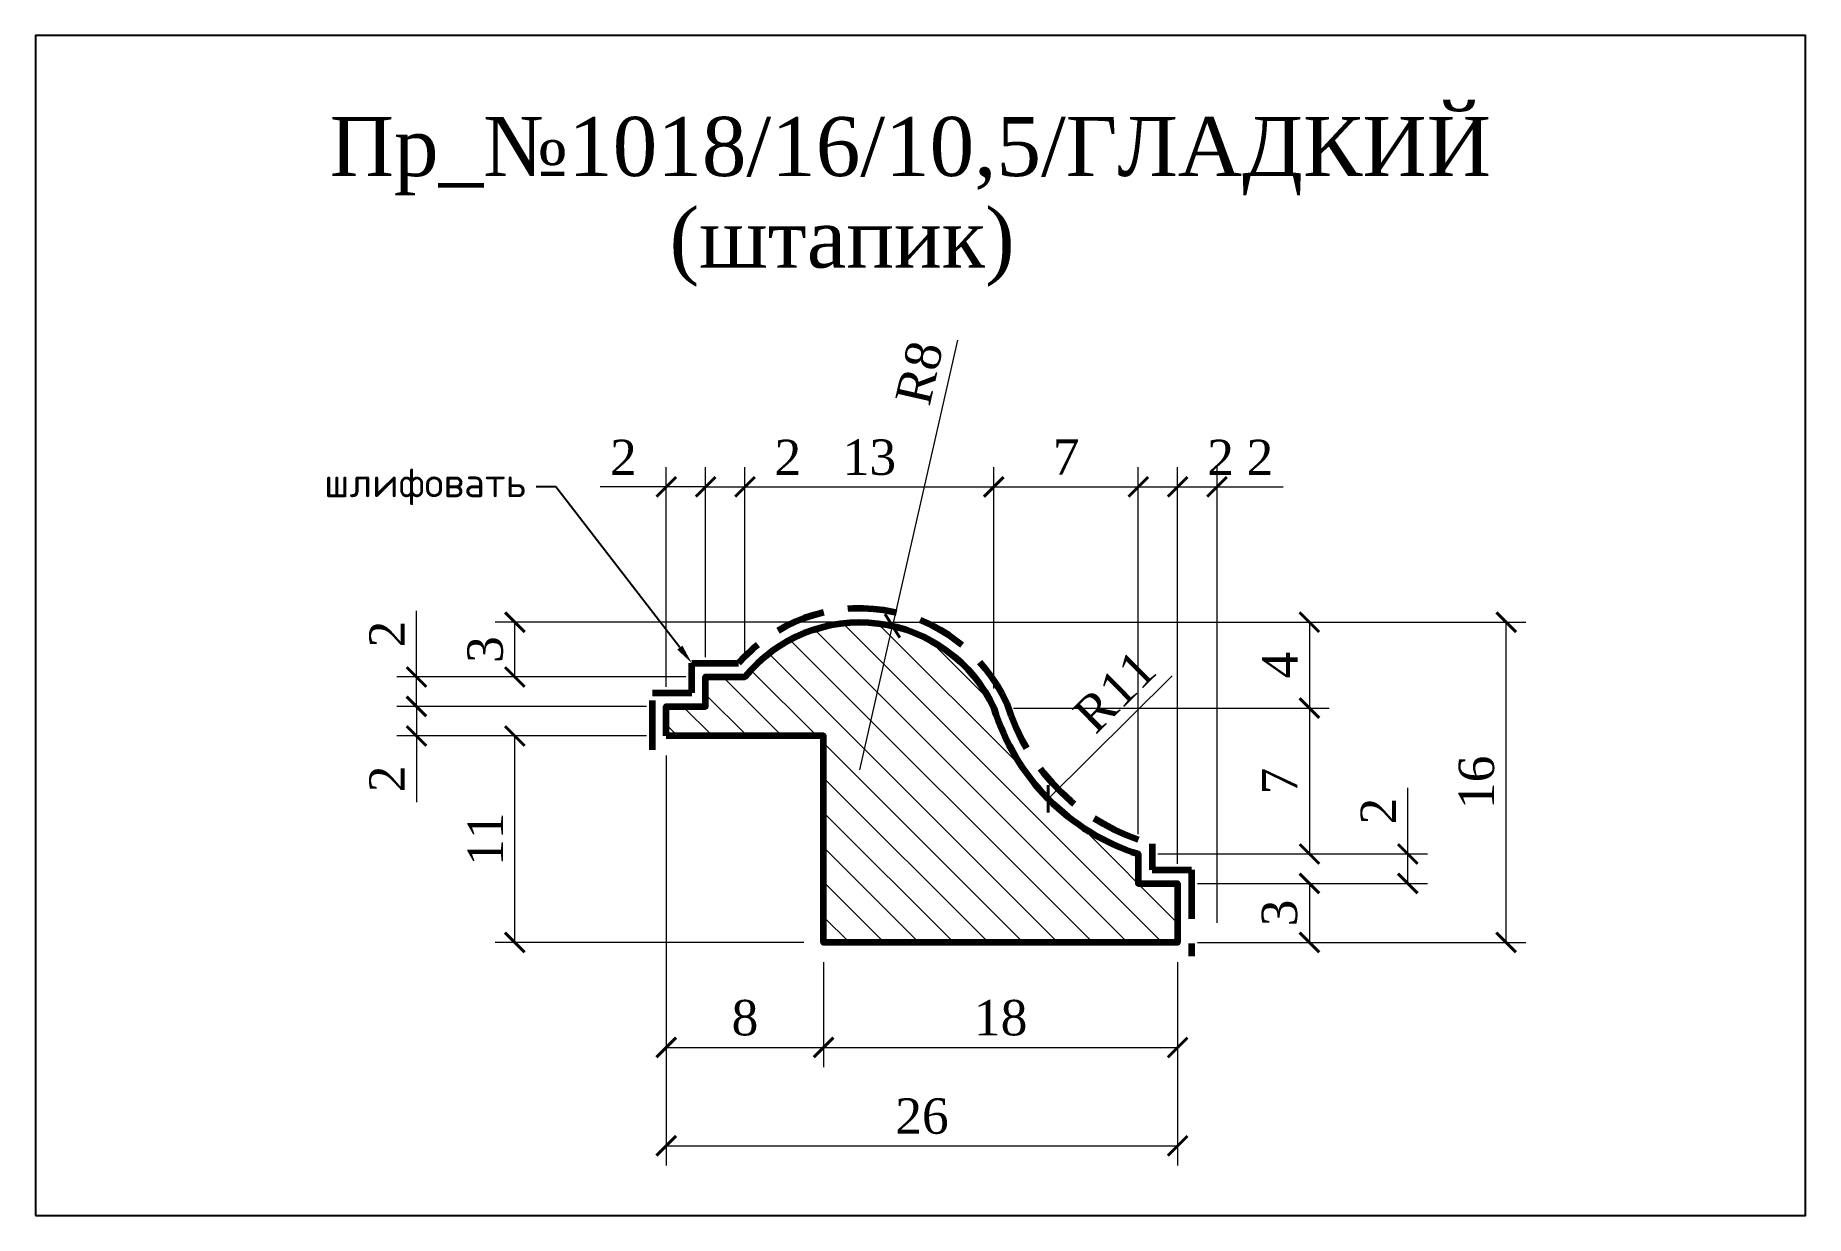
# Model space of a CAD drawing. Header units: millimetres. Extents: x 304782.8 to 304872.8, y -92938.8 to -92878.8.
import ezdxf
from ezdxf import colors
from ezdxf.entities.mleader import LeaderData, LeaderLine
from ezdxf.math import Vec2, Vec3

# ---------------------------------------------------------------- set-up
doc = ezdxf.new("R2010")
doc.units = ezdxf.units.MM
doc.header["$MEASUREMENT"] = 0
doc.linetypes.add('HIDDEN', pattern=[0.375, 0.25, -0.125])
doc.layers.add('Outside panel', color=7, linetype='Continuous', lineweight=18, true_color=0x7f5e57)
doc.layers.add('линия 50', color=1, linetype='Continuous', lineweight=211)
doc.layers.add('ШТАМП', color=7, linetype='Continuous', lineweight=5)
doc.layers.add('размеры в модели', color=7, linetype='Continuous')
doc.styles.get("Standard").update_dxf_attribs({"font": 'times.ttf'})
doc.styles.add('ЕСКД профили текст', font='isocpeur.ttf')
doc.dimstyles.new('M_1', dxfattribs={"dimtxt": 1.8, "dimasz": 1, "dimexe": 1, "dimexo": 1, "dimgap": 0.6, "dimtad": 1, "dimdec": 0, "dimdsep": 46, "dimtxsty": 'Standard', "dimblk": 'ARCHTICK', "dimcen": -5, "dimclrd": 7, "dimclre": 7, "dimclrt": 7, "dimadec": 0, "dimazin": 0, "dimtfac": 1, "dimtdec": 0, "dimtmove": 0, "dimatfit": 3, "dimfxl": 1, "dimtolj": 1, "dimtzin": 0, "dimlwd": 5, "dimlwe": 5, "dimarcsym": 0})

# ---------------------------------------------------------------- blocks, each defined once
blk = doc.blocks.new('_ArchTick')
at = {"color": 0, "linetype": 'ByBlock', "const_width": 0.15}
blk.add_lwpolyline([(-0.5, -0.5), (0.5, 0.5)], dxfattribs=at)
blk = doc.blocks.new('*D9')
at = {"layer": 'Defpoints', "color": 0, "ltscale": 1000, "transparency": 16777216}
for p in [(304842.297, -92909.72), (304834.283, -92917.656)]:
    blk.add_point(p, dxfattribs=at)
at = {"layer": 'размеры в модели', "color": 7, "lineweight": 5, "ltscale": 1000, "transparency": 16777216}
blk.add_line((304840.585, -92911.415), (304834.283, -92917.656), dxfattribs=at)
at = {"layer": 'размеры в модели', "color": 7, "lineweight": 5, "ltscale": 1000, "transparency": 16777216, "rotation": 224.7228567773073}
blk.add_blockref('_ArchTick', (304834.283, -92917.656), dxfattribs=at)
at = {"layer": 'размеры в модели', "color": 7, "ltscale": 1000, "transparency": 16777216, "insert": (304837.661, -92912.2), "char_height": 1.8, "attachment_point": 5, "rotation": 44.72286}
blk.add_mtext('\\A1;R11', dxfattribs=at)
blk = doc.blocks.new('*D13')
at = {"layer": 'Defpoints', "color": 0, "ltscale": 1000, "transparency": 16777216}
for p in [(304826.366, -92908.868), (304824.702, -92916.189)]:
    blk.add_point(p, dxfattribs=at)
at = {"layer": 'размеры в модели', "color": 7, "lineweight": 5, "ltscale": 1000, "transparency": 16777216}
for p in [(304829.668, -92894.345), (304824.702, -92916.189)]:
    blk.add_line(p, (304826.366, -92908.868), dxfattribs=at)
at = {"layer": 'размеры в модели', "color": 7, "lineweight": 5, "ltscale": 1000, "transparency": 16777216, "rotation": 257.1928095514101}
blk.add_blockref('_ArchTick', (304826.366, -92908.868), dxfattribs=at)
at = {"layer": 'размеры в модели', "color": 7, "ltscale": 1000, "transparency": 16777216, "insert": (304827.735, -92896.009), "char_height": 1.8, "attachment_point": 5, "rotation": 77.19281}
blk.add_mtext('\\A1;R8', dxfattribs=at)
blk = doc.blocks.new('*D10')
at = {"layer": 'Defpoints', "color": 0, "ltscale": 1000, "transparency": 16777216}
for p in [(304842.867, -92901.802), (304840.867, -92921.964), (304842.867, -92924.964)]:
    blk.add_point(p, dxfattribs=at)
at = {"layer": 'размеры в модели', "color": 7, "lineweight": 5, "ltscale": 1000, "transparency": 16777216}
for p, q in [((304840.867, -92920.964), (304840.867, -92900.802)), ((304842.867, -92923.964), (304842.867, -92900.802)), ((304840.867, -92901.802), (304842.867, -92901.802)), ((304842.867, -92901.802), (304846.229, -92901.802))]:
    blk.add_line(p, q, dxfattribs=at)
at = {"layer": 'размеры в модели', "color": 7, "lineweight": 5, "ltscale": 1000, "transparency": 16777216, "rotation": 180}
blk.add_blockref('_ArchTick', (304840.867, -92901.802), dxfattribs=at)
at = {"layer": 'размеры в модели', "color": 7, "lineweight": 5, "ltscale": 1000, "transparency": 16777216}
blk.add_blockref('_ArchTick', (304842.867, -92901.802), dxfattribs=at)
at = {"layer": 'размеры в модели', "color": 7, "ltscale": 1000, "transparency": 16777216, "insert": (304845.048, -92900.302), "char_height": 1.8, "attachment_point": 5}
blk.add_mtext('\\A1;2', dxfattribs=at)
blk = doc.blocks.new('*D18')
at = {"layer": 'Defpoints', "color": 0, "ltscale": 1000, "transparency": 16777216}
for p in [(304814.867, -92912.964), (304802.167, -92914.464), (304814.867, -92914.464)]:
    blk.add_point(p, dxfattribs=at)
at = {"layer": 'размеры в модели', "color": 7, "lineweight": 5, "ltscale": 1000, "transparency": 16777216}
for p, q in [((304813.867, -92912.964), (304801.167, -92912.964)), ((304802.167, -92912.964), (304802.167, -92914.464)), ((304813.867, -92914.464), (304801.167, -92914.464)), ((304802.167, -92914.464), (304802.167, -92917.825))]:
    blk.add_line(p, q, dxfattribs=at)
for p, rotation in [((304802.167, -92912.964), 90), ((304802.167, -92914.464), 270)]:
    blk.add_blockref('_ArchTick', p, dxfattribs=dict(at, rotation=rotation))
at = {"layer": 'размеры в модели', "color": 7, "ltscale": 1000, "transparency": 16777216, "insert": (304800.667, -92916.645), "char_height": 1.8, "attachment_point": 5, "rotation": 90}
blk.add_mtext('\\A1;2', dxfattribs=at)
blk = doc.blocks.new('*D19')
at = {"layer": 'Defpoints', "color": 0, "ltscale": 1000, "transparency": 16777216}
for p in [(304802.167, -92911.464), (304816.867, -92911.464), (304814.867, -92912.964)]:
    blk.add_point(p, dxfattribs=at)
at = {"layer": 'размеры в модели', "color": 7, "lineweight": 5, "ltscale": 1000, "transparency": 16777216}
for p, q in [((304802.167, -92911.464), (304802.167, -92908.102)), ((304815.867, -92911.464), (304801.167, -92911.464)), ((304802.167, -92912.964), (304802.167, -92911.464)), ((304813.867, -92912.964), (304801.167, -92912.964))]:
    blk.add_line(p, q, dxfattribs=at)
for p, rotation in [((304802.167, -92911.464), 90), ((304802.167, -92912.964), 270)]:
    blk.add_blockref('_ArchTick', p, dxfattribs=dict(at, rotation=rotation))
at = {"layer": 'размеры в модели', "color": 7, "ltscale": 1000, "transparency": 16777216, "insert": (304800.667, -92909.283), "char_height": 1.8, "attachment_point": 5, "rotation": 90}
blk.add_mtext('\\A1;2', dxfattribs=at)
blk = doc.blocks.new('*D6')
at = {"layer": 'Defpoints', "color": 0, "ltscale": 1000, "transparency": 16777216}
for p in [(304840.867, -92921.964), (304842.867, -92924.964), (304847.567, -92924.964)]:
    blk.add_point(p, dxfattribs=at)
at = {"layer": 'размеры в модели', "color": 7, "lineweight": 5, "ltscale": 1000, "transparency": 16777216}
for p, q in [((304841.867, -92921.964), (304848.567, -92921.964)), ((304847.567, -92921.964), (304847.567, -92924.964)), ((304843.867, -92924.964), (304848.567, -92924.964))]:
    blk.add_line(p, q, dxfattribs=at)
for p, rotation in [((304847.567, -92921.964), 90), ((304847.567, -92924.964), 270)]:
    blk.add_blockref('_ArchTick', p, dxfattribs=dict(at, rotation=rotation))
at = {"layer": 'размеры в модели', "color": 7, "ltscale": 1000, "transparency": 16777216, "insert": (304846.052, -92923.464), "char_height": 1.8, "attachment_point": 5, "rotation": 90}
blk.add_mtext('\\A1;3', dxfattribs=at)
blk = doc.blocks.new('*D7')
at = {"layer": 'Defpoints', "color": 0, "ltscale": 1000, "transparency": 16777216}
for p in [(304838.867, -92920.464), (304852.567, -92920.464), (304840.867, -92921.964)]:
    blk.add_point(p, dxfattribs=at)
at = {"layer": 'размеры в модели', "color": 7, "lineweight": 5, "ltscale": 1000, "transparency": 16777216}
for p, q in [((304852.567, -92920.464), (304852.567, -92917.102)), ((304839.867, -92920.464), (304853.567, -92920.464)), ((304852.567, -92921.964), (304852.567, -92920.464)), ((304841.867, -92921.964), (304853.567, -92921.964))]:
    blk.add_line(p, q, dxfattribs=at)
for p, rotation in [((304852.567, -92920.464), 90), ((304852.567, -92921.964), 270)]:
    blk.add_blockref('_ArchTick', p, dxfattribs=dict(at, rotation=rotation))
at = {"layer": 'размеры в модели', "color": 7, "ltscale": 1000, "transparency": 16777216, "insert": (304851.067, -92918.283), "char_height": 1.8, "attachment_point": 5, "rotation": 90}
blk.add_mtext('\\A1;2', dxfattribs=at)
blk = doc.blocks.new('*D8')
at = {"layer": 'Defpoints', "color": 0, "ltscale": 1000, "transparency": 16777216}
for p in [(304831.52, -92913.045), (304838.867, -92920.464), (304847.567, -92920.464)]:
    blk.add_point(p, dxfattribs=at)
at = {"layer": 'размеры в модели', "color": 7, "lineweight": 5, "ltscale": 1000, "transparency": 16777216}
for p, q in [((304832.52, -92913.045), (304848.567, -92913.045)), ((304847.567, -92913.045), (304847.567, -92920.464)), ((304839.867, -92920.464), (304848.567, -92920.464))]:
    blk.add_line(p, q, dxfattribs=at)
for p, rotation in [((304847.567, -92913.045), 90), ((304847.567, -92920.464), 270)]:
    blk.add_blockref('_ArchTick', p, dxfattribs=dict(at, rotation=rotation))
at = {"layer": 'размеры в модели', "color": 7, "ltscale": 1000, "transparency": 16777216, "insert": (304846.049, -92916.754), "char_height": 1.8, "attachment_point": 5, "rotation": 90}
blk.add_mtext('\\A1;7', dxfattribs=at)
blk = doc.blocks.new('*D11')
at = {"layer": 'Defpoints', "color": 0, "ltscale": 1000, "transparency": 16777216}
for p in [(304824.702, -92908.681), (304831.52, -92913.045), (304847.567, -92913.045)]:
    blk.add_point(p, dxfattribs=at)
at = {"layer": 'размеры в модели', "color": 7, "lineweight": 5, "ltscale": 1000, "transparency": 16777216}
for p, q in [((304825.702, -92908.681), (304848.567, -92908.681)), ((304847.567, -92908.681), (304847.567, -92913.045)), ((304832.52, -92913.045), (304848.567, -92913.045))]:
    blk.add_line(p, q, dxfattribs=at)
for p, rotation in [((304847.567, -92908.681), 90), ((304847.567, -92913.045), 270)]:
    blk.add_blockref('_ArchTick', p, dxfattribs=dict(at, rotation=rotation))
at = {"layer": 'размеры в модели', "color": 7, "ltscale": 1000, "transparency": 16777216, "insert": (304846.067, -92910.863), "char_height": 1.8, "attachment_point": 5, "rotation": 90}
blk.add_mtext('\\A1;4', dxfattribs=at)
blk = doc.blocks.new('*D12')
at = {"layer": 'Defpoints', "color": 0, "ltscale": 1000, "transparency": 16777216}
for p in [(304840.867, -92901.802), (304838.867, -92920.464), (304840.867, -92921.964)]:
    blk.add_point(p, dxfattribs=at)
at = {"layer": 'размеры в модели', "color": 7, "lineweight": 5, "ltscale": 1000, "transparency": 16777216}
for p, q in [((304838.867, -92919.464), (304838.867, -92900.802)), ((304840.867, -92920.964), (304840.867, -92900.802)), ((304838.867, -92901.802), (304840.867, -92901.802)), ((304840.867, -92901.802), (304844.229, -92901.802))]:
    blk.add_line(p, q, dxfattribs=at)
at = {"layer": 'размеры в модели', "color": 7, "lineweight": 5, "ltscale": 1000, "transparency": 16777216, "rotation": 180}
blk.add_blockref('_ArchTick', (304838.867, -92901.802), dxfattribs=at)
at = {"layer": 'размеры в модели', "color": 7, "lineweight": 5, "ltscale": 1000, "transparency": 16777216}
blk.add_blockref('_ArchTick', (304840.867, -92901.802), dxfattribs=at)
at = {"layer": 'размеры в модели', "color": 7, "ltscale": 1000, "transparency": 16777216, "insert": (304843.048, -92900.302), "char_height": 1.8, "attachment_point": 5}
blk.add_mtext('\\A1;2', dxfattribs=at)
blk = doc.blocks.new('*D14')
at = {"layer": 'Defpoints', "color": 0, "ltscale": 1000, "transparency": 16777216}
for p in [(304838.867, -92901.802), (304831.52, -92913.045), (304838.867, -92920.464)]:
    blk.add_point(p, dxfattribs=at)
at = {"layer": 'размеры в модели', "color": 7, "lineweight": 5, "ltscale": 1000, "transparency": 16777216}
for p, q in [((304831.52, -92912.045), (304831.52, -92900.802)), ((304838.867, -92919.464), (304838.867, -92900.802)), ((304831.52, -92901.802), (304838.867, -92901.802))]:
    blk.add_line(p, q, dxfattribs=at)
at = {"layer": 'размеры в модели', "color": 7, "lineweight": 5, "ltscale": 1000, "transparency": 16777216, "rotation": 180}
blk.add_blockref('_ArchTick', (304831.52, -92901.802), dxfattribs=at)
at = {"layer": 'размеры в модели', "color": 7, "lineweight": 5, "ltscale": 1000, "transparency": 16777216}
blk.add_blockref('_ArchTick', (304838.867, -92901.802), dxfattribs=at)
at = {"layer": 'размеры в модели', "color": 7, "ltscale": 1000, "transparency": 16777216, "insert": (304835.194, -92900.284), "char_height": 1.8, "attachment_point": 5}
blk.add_mtext('\\A1;7', dxfattribs=at)
blk = doc.blocks.new('*D16')
at = {"layer": 'Defpoints', "color": 0, "ltscale": 1000, "transparency": 16777216}
for p in [(304818.867, -92901.802), (304816.867, -92911.464), (304818.867, -92911.464)]:
    blk.add_point(p, dxfattribs=at)
at = {"layer": 'размеры в модели', "color": 7, "lineweight": 5, "ltscale": 1000, "transparency": 16777216}
for p, q in [((304816.867, -92910.464), (304816.867, -92900.802)), ((304818.867, -92910.464), (304818.867, -92900.802)), ((304816.867, -92901.802), (304818.867, -92901.802)), ((304818.867, -92901.802), (304822.229, -92901.802))]:
    blk.add_line(p, q, dxfattribs=at)
at = {"layer": 'размеры в модели', "color": 7, "lineweight": 5, "ltscale": 1000, "transparency": 16777216, "rotation": 180}
blk.add_blockref('_ArchTick', (304816.867, -92901.802), dxfattribs=at)
at = {"layer": 'размеры в модели', "color": 7, "lineweight": 5, "ltscale": 1000, "transparency": 16777216}
blk.add_blockref('_ArchTick', (304818.867, -92901.802), dxfattribs=at)
at = {"layer": 'размеры в модели', "color": 7, "ltscale": 1000, "transparency": 16777216, "insert": (304821.048, -92900.302), "char_height": 1.8, "attachment_point": 5}
blk.add_mtext('\\A1;2', dxfattribs=at)
blk = doc.blocks.new('*D17')
at = {"layer": 'Defpoints', "color": 0, "ltscale": 1000, "transparency": 16777216}
for p in [(304814.867, -92901.802), (304816.867, -92911.464), (304814.867, -92912.964)]:
    blk.add_point(p, dxfattribs=at)
at = {"layer": 'размеры в модели', "color": 7, "lineweight": 5, "ltscale": 1000, "transparency": 16777216}
for p, q in [((304814.867, -92911.964), (304814.867, -92900.802)), ((304816.867, -92910.464), (304816.867, -92900.802)), ((304814.867, -92901.802), (304811.506, -92901.802)), ((304816.867, -92901.802), (304814.867, -92901.802))]:
    blk.add_line(p, q, dxfattribs=at)
at = {"layer": 'размеры в модели', "color": 7, "lineweight": 5, "ltscale": 1000, "transparency": 16777216, "rotation": 180}
blk.add_blockref('_ArchTick', (304814.867, -92901.802), dxfattribs=at)
at = {"layer": 'размеры в модели', "color": 7, "lineweight": 5, "ltscale": 1000, "transparency": 16777216}
blk.add_blockref('_ArchTick', (304816.867, -92901.802), dxfattribs=at)
at = {"layer": 'размеры в модели', "color": 7, "ltscale": 1000, "transparency": 16777216, "insert": (304812.687, -92900.302), "char_height": 1.8, "attachment_point": 5}
blk.add_mtext('\\A1;2', dxfattribs=at)
blk = doc.blocks.new('*D21')
at = {"layer": 'Defpoints', "color": 0, "ltscale": 1000, "transparency": 16777216}
for p in [(304807.167, -92914.464), (304814.867, -92914.464), (304822.867, -92924.964)]:
    blk.add_point(p, dxfattribs=at)
at = {"layer": 'размеры в модели', "color": 7, "lineweight": 5, "ltscale": 1000, "transparency": 16777216}
for p, q in [((304813.867, -92914.464), (304806.167, -92914.464)), ((304807.167, -92924.964), (304807.167, -92914.464)), ((304821.867, -92924.964), (304806.167, -92924.964))]:
    blk.add_line(p, q, dxfattribs=at)
for p, rotation in [((304807.167, -92914.464), 90), ((304807.167, -92924.964), 270)]:
    blk.add_blockref('_ArchTick', p, dxfattribs=dict(at, rotation=rotation))
at = {"layer": 'размеры в модели', "color": 7, "ltscale": 1000, "transparency": 16777216, "insert": (304805.667, -92919.714), "char_height": 1.8, "attachment_point": 5, "rotation": 90}
blk.add_mtext('\\A1;11', dxfattribs=at)

msp = doc.modelspace()

# ---------------------------------------------------------------- hatches: boundary and pattern name
at = {"layer": 'Outside panel', "ltscale": 1000}
h = msp.add_hatch(dxfattribs=at)
h.set_pattern_fill('ANSI31', color=256, scale=10, angle=90)
h.set_pattern_definition([(135, (-2230.9793, -1966.9465), (-0.8838834765, -0.8838834765), [])])
h.paths.add_polyline_path([(304838.867, -92920.464, -0.245394), (304831.52, -92913.045, 0.55572), (304818.867, -92911.464), (304816.867, -92911.464), (304816.867, -92912.964), (304814.867, -92912.964), (304814.867, -92914.464), (304822.867, -92914.464), (304822.867, -92924.964), (304840.867, -92924.964), (304840.867, -92921.964), (304838.867, -92921.964)])

# ---------------------------------------------------------------- linework, layer by layer
at = {"color": 6, "ltscale": 1000}
msp.add_lwpolyline([(304782.792, -92938.848), (304872.792, -92938.848), (304872.792, -92878.848), (304782.792, -92878.848)], close=True, dxfattribs=at)
at = {"layer": 'линия 50', "color": 1, "linetype": 'HIDDEN', "ltscale": 10, "true_color": 0xff0909}
msp.add_lwpolyline([(304814.167, -92915.164), (304814.167, -92912.264), (304816.167, -92912.264), (304816.167, -92910.764), (304818.542, -92910.764, -0.544162), (304832.176, -92912.796, 0.259281), (304839.567, -92919.94), (304839.567, -92921.264), (304841.567, -92921.264), (304841.567, -92925.664)], format="xyb", dxfattribs=at)
at = {"layer": 'линия 50', "color": 7}
msp.add_lwpolyline([(304814.867, -92914.464), (304814.867, -92912.964), (304816.867, -92912.964), (304816.867, -92911.464), (304818.867, -92911.464, -0.55572), (304831.52, -92913.045, 0.245394), (304838.867, -92920.464), (304838.867, -92921.964), (304840.867, -92921.964), (304840.867, -92924.964), (304840.867, -92924.964), (304840.867, -92924.964), (304822.867, -92924.964), (304822.867, -92914.464)], format="xyb", close=True, dxfattribs=at)

# ---------------------------------------------------------------- texts
at = {"layer": 'ШТАМП', "color": 0, "lineweight": -3}
for s, p in [('Пр_№1018/16/10,5/ГЛАДКИЙ', (304797.753, -92885.997)), ('(штапик)', (304815.033, -92890.654))]:
    msp.add_text(s, height=3, dxfattribs=at).set_placement(p)

# ---------------------------------------------------------------- dimensions: what is measured, and where the dimension line sits
at = {"layer": 'размеры в модели', "color": 0, "ltscale": 1000}
for center, mpoint, picture, middle in [((304824.702, -92916.189), (304826.366, -92908.868), '*D13', (304829.213, -92896.345)), ((304842.297, -92909.72), (304834.283, -92917.656), '*D9', (304838.716, -92913.266))]:
    dim = msp.add_radius_dim(center=center, mpoint=mpoint, dimstyle='M_1', dxfattribs=at)
    dim.commit()
    dim.dimension.update_dxf_attribs({"geometry": picture, "text_midpoint": middle, "dimtype": 132})
for base, p1, p2, angle, picture, middle in [((304814.867, -92901.802), (304816.867, -92911.464), (304814.867, -92912.964), 180, '*D17', (304812.687, -92900.302)), ((304802.167342534, -92911.463914575), (304814.867342532, -92912.963914575), (304816.867342532, -92911.463914575), 90, '*D19', (304800.667342534, -92909.283164755)), ((304802.167342534, -92914.463914575), (304814.867342532, -92912.963914575), (304814.867342532, -92914.463914575), 90, '*D18', (304800.667342534, -92916.644664395)), ((304847.567, -92920.464), (304831.52, -92913.045), (304838.867, -92920.464), 90, '*D8', (304846.049, -92916.754)), ((304807.167342534, -92914.463914575), (304822.867342527, -92924.963914575), (304814.867342532, -92914.463914575), 90, '*D21', (304805.667342534, -92919.713914575)), ((304852.567342533, -92920.463914575), (304840.867342532, -92921.963914575), (304838.867342532, -92920.463914575), 90, '*D7', (304851.067342533, -92918.283164755)), ((304847.567, -92924.964), (304840.867, -92921.964), (304842.867, -92924.964), 90, '*D6', (304846.052, -92923.464))]:
    dim = msp.add_linear_dim(base=base, p1=p1, p2=p2, angle=angle, dimstyle='M_1', dxfattribs=at)
    dim.commit()
    dim.dimension.update_dxf_attribs({"geometry": picture, "text_midpoint": middle})
for base, p1, p2, picture, middle in [((304818.867, -92901.802), (304816.867, -92911.464), (304818.867, -92911.464), '*D16', (304821.048, -92900.302)), ((304838.867, -92901.802), (304831.52, -92913.045), (304838.867, -92920.464), '*D14', (304835.194, -92900.284)), ((304840.867, -92901.802), (304838.867, -92920.464), (304840.867, -92921.964), '*D12', (304843.048, -92900.302)), ((304842.867, -92901.802), (304840.867, -92921.964), (304842.867, -92924.964), '*D10', (304845.048, -92900.302))]:
    dim = msp.add_linear_dim(base=base, p1=p1, p2=p2, dimstyle='M_1', dxfattribs=at)
    dim.commit()
    dim.dimension.update_dxf_attribs({"geometry": picture, "text_midpoint": middle})
for base, p1, p2 in [((304831.52, -92901.802), (304818.867, -92911.464), (304831.52, -92913.045)), ((304840.867, -92935.3), (304814.867, -92914.464), (304840.867, -92924.964)), ((304822.867, -92930.3), (304814.867, -92914.464), (304822.867, -92924.964)), ((304840.867, -92930.3), (304822.867, -92924.964), (304840.867, -92924.964))]:
    msp.add_linear_dim(base=base, p1=p1, p2=p2, dimstyle='M_1', dxfattribs=at).render()
for base, p1 in [((304807.167, -92908.681), (304816.867, -92911.464)), ((304857.567, -92908.681), (304840.867, -92924.964))]:
    msp.add_linear_dim(base=base, p1=p1, p2=(304824.702, -92908.681), angle=90, dimstyle='M_1', dxfattribs=at).render()
dim = msp.add_linear_dim(base=(304847.567, -92913.045), p1=(304824.702, -92908.681), p2=(304831.52, -92913.045), angle=90, dimstyle='M_1', dxfattribs=at)
dim.commit()
dim.dimension.update_dxf_attribs({"geometry": '*D11', "text_midpoint": (304847.567, -92910.863), "dimtype": 128})

# ---------------------------------------------------------------- leaders
ml = msp.add_multileader_mtext('Standard', dxfattribs=at)
ml.set_content('\\A1;шлифовать', style='ЕСКД профили текст')
ml.set_leader_properties(color=256, linetype='ByLayer', lineweight=-1)
ml.build(insert=Vec2(0, 0))
ml.multileader.update_dxf_attribs({"dogleg_length": 1, "arrow_head_size": 1})
ctx = ml.context
ctx.base_point, ctx.char_height, ctx.arrow_head_size, ctx.landing_gap_size, ctx.plane_origin = Vec3(304797.052, -92901.802), 1.5, 1, 0.5, Vec3(304816.754, -92890.031)
ctx.text_align_type = 2
notes = []
notes.append((ctx, [(0, (1, 1, 0), (304809.252, -92901.802), (-1, 0), 1, [(0, [(304816.167, -92910.764)], 0, [])])]))
ctx.mtext.insert, ctx.mtext.alignment, ctx.mtext.flow_direction = Vec3(304807.752, -92900.827), 3, 5
for ctx, leaders in notes:
    for number, flags, end, landing, length, lines in leaders:
        leader = LeaderData()
        leader.index, (leader.has_last_leader_line, leader.has_dogleg_vector, leader.attachment_direction) = number, flags
        leader.last_leader_point, leader.dogleg_vector, leader.dogleg_length = Vec3(end), Vec3(landing), length
        for number, points, colour, breaks in lines:
            line = LeaderLine()
            line.index, line.vertices, line.color, line.breaks = number, Vec3.list(points), colors.encode_raw_color(colour), breaks
            leader.lines.append(line)
        ctx.leaders.append(leader)

doc.saveas('drawing.dxf')
